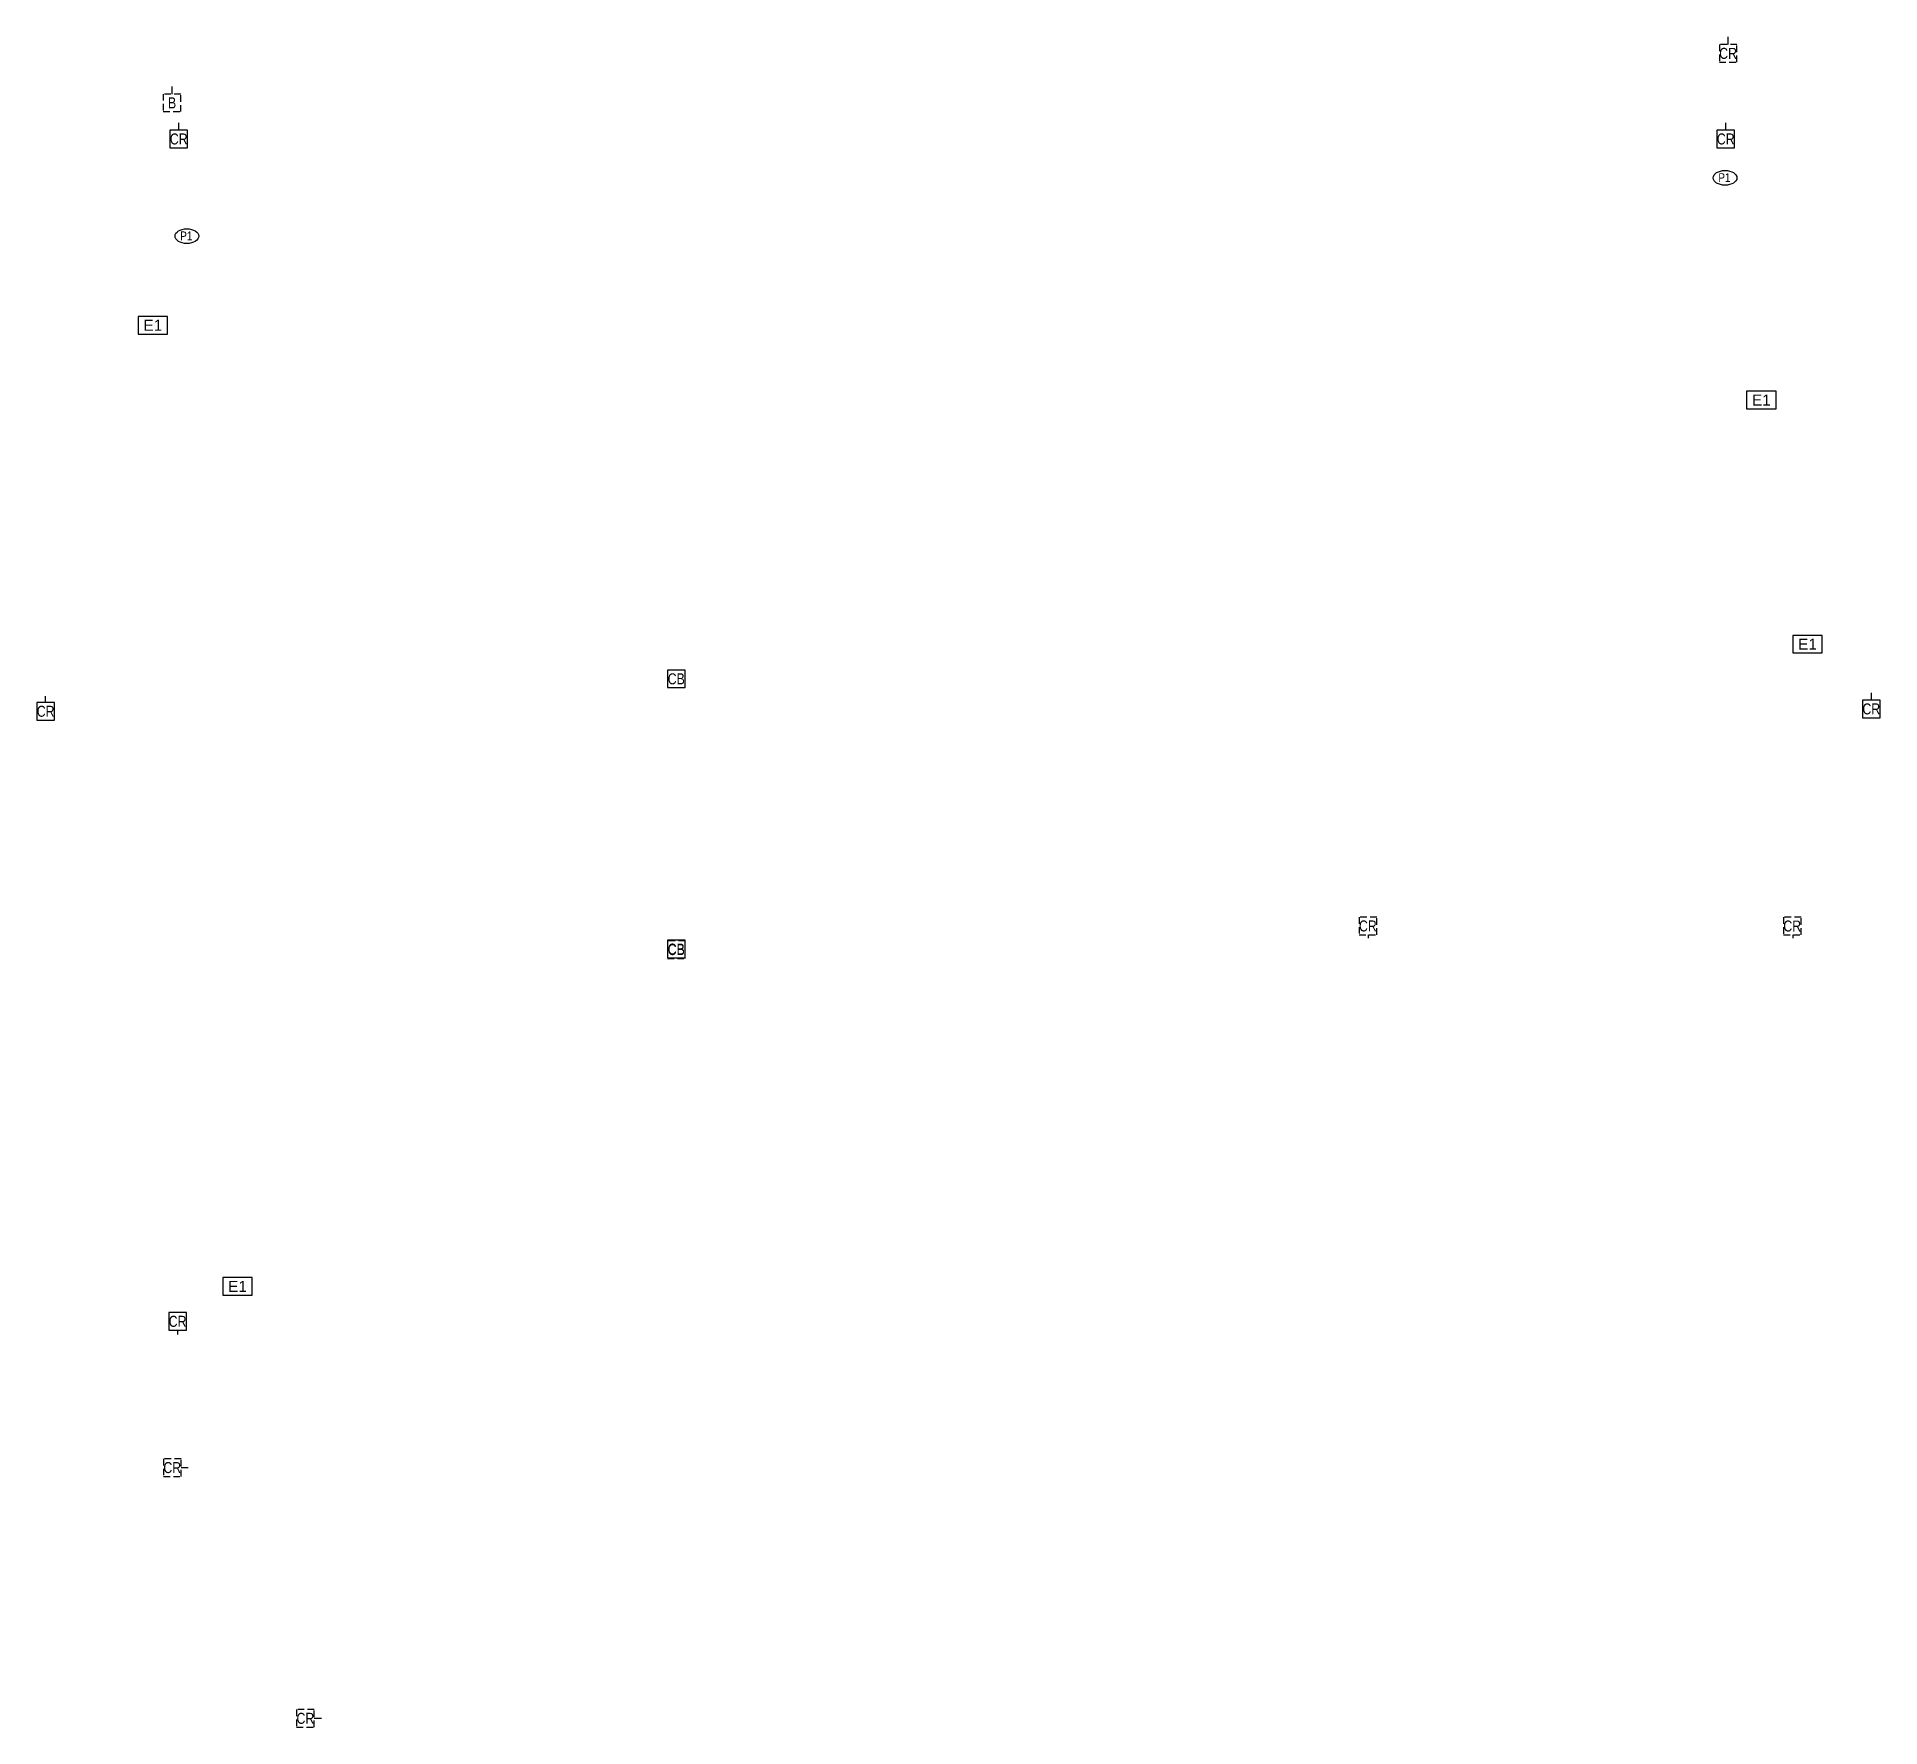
# Model space of a CAD drawing. Header units: inches. Extents: x 503 to 8577, y -31 to 2088.
# Drawn here: x 503 to 1342, y 393 to 1161 of the extents above.
import ezdxf
from ezdxf.enums import TextEntityAlignment as Align

# ---------------------------------------------------------------- set-up
doc = ezdxf.new("R2010")
doc.units = ezdxf.units.IN
doc.header["$LTSCALE"] = 96
doc.header["$MEASUREMENT"] = 0
doc.linetypes.add('HIDDEN4', pattern=[0.09375, 0.0625, -0.03125])
for name, color, linetype in [('A-Anno-PwrS', 7, 'Continuous'), ('A-Powr-Demo', 1, 'HIDDEN4'), ('A-Powr-Exst', 15, 'Continuous'), ('A-Powr-Neww', 4, 'Continuous'), ('Legend 300$0$A-Powr-Neww', 4, 'Continuous')]:
    doc.layers.add(name, color=color, linetype=linetype)
doc.styles.add('OTJ_Title1', font='swiss.ttf')
doc.styles.add('XFINE_0', font='swissl.ttf')
doc.styles.add('XFINE_1', font='swissl.ttf', dxfattribs={"height": 1.25})
doc.styles.add('XFINE_1-8', font='swissl.ttf', dxfattribs={"height": 10})

# ---------------------------------------------------------------- blocks, each defined once
blk = doc.blocks.new('A$C63DA0F89')
at = {"color": 0, "linetype": 'ByBlock', "lineweight": -2}
blk.add_lwpolyline([(8.8, 0), (24.8, 0), (24.8, 16), (8.8, 16)], close=True, dxfattribs=at)
at = {"color": 0, "linetype": 'ByBlock', "lineweight": -2, "style": 'OTJ_Title1', "flags": 8}
blk.add_attdef('CODE', text='', height=8, dxfattribs=at).set_placement((16.8, 8), align=Align.MIDDLE)
blk = doc.blocks.new('multi-note')
at = {"color": 4}
blk.add_lwpolyline([(-1.67, -1), (1.67, -1), (1.67, 1), (-1.67, 1)], close=True, dxfattribs=at)
at = {"color": 0, "style": 'XFINE_0', "width": 0.8}
blk.add_attdef('MULTI-NOTE', text='', height=1, dxfattribs=at).set_placement((0, 0), align=Align.MIDDLE_CENTER)
blk = doc.blocks.new('A$C727C1CD3')
at = {"color": 0, "linetype": 'ByBlock', "lineweight": -2}
blk.add_ellipse((13.7, 6.7), major_axis=(10.8, 0), ratio=0.619048, dxfattribs=at)
at = {"layer": 'Legend 300$0$A-Powr-Neww', "style": 'XFINE_1', "width": 0.8, "flags": 8}
blk.add_attdef('EQUIP', text='', height=8, dxfattribs=at).set_placement((15, 7), align=Align.MIDDLE)

msp = doc.modelspace()

# ---------------------------------------------------------------- linework, layer by layer
at = {"layer": 'A-Powr-Demo'}
for p, q in [((1272.64, 1157.99), (1272.64, 1161.49)), ((565, 1135.49), (565, 1138.99)), ((1109, 753.26), (1109, 751.75)), ((1302, 753.23), (1302, 751.72)), ((569.08, 511), (572.33, 511)), ((629.62, 397), (632.87, 397))]:
    msp.add_line(p, q, dxfattribs=at)
at = {"layer": 'A-Powr-Exst'}
msp.add_line((507.5, 858.87), (507.5, 861.74), dxfattribs=at)
at = {"layer": 'A-Powr-Neww', "color": 4, "linetype": 'Continuous', "lineweight": -3, "transparency": 33554687}
for p, q in [((568.01, 1119.07), (568.01, 1122.37)), ((1271.56, 1119.07), (1271.56, 1122.37)), ((1337.77, 859.94), (1337.77, 863.25)), ((567.61, 571.44), (567.61, 573.5))]:
    msp.add_line(p, q, dxfattribs=at)

# ---------------------------------------------------------------- block references
at = {"layer": 'A-Anno-PwrS'}
ref = msp.add_blockref('A$C727C1CD3', (1264.39, 1094.04), dxfattribs=dict(at, xscale=0.5, yscale=0.5, zscale=0.5))
ref.add_attrib('EQUIP', 'P1', dxfattribs={"layer": 'Legend 300$0$A-Powr-Neww', "height": 4, "style": 'XFINE_1', "width": 0.8, "flags": 8}).set_placement((1270.97, 1097.51), align=Align.MIDDLE)
ref = msp.add_blockref('A$C727C1CD3', (564.89, 1067.54), dxfattribs=dict(at, xscale=0.5, yscale=0.5, zscale=0.5))
ref.add_attrib('EQUIP', 'P1', dxfattribs={"layer": 'Legend 300$0$A-Powr-Neww', "height": 4, "style": 'XFINE_1', "width": 0.8, "flags": 8}).set_placement((571.47, 1071.01), align=Align.MIDDLE)
ref = msp.add_blockref('multi-note', (556.25, 1030.37), dxfattribs=dict(at, xscale=4, yscale=4, zscale=4))
ref.add_attrib('MULTI-NOTE', 'E1', dxfattribs={"layer": '0', "color": 0, "height": 5, "style": 'XFINE_1-8'}).set_placement((556.25, 1030.37), align=Align.MIDDLE_CENTER)
ref = msp.add_blockref('multi-note', (1287.75, 996.37), dxfattribs=dict(at, xscale=4, yscale=4, zscale=4))
ref.add_attrib('MULTI-NOTE', 'E1', dxfattribs={"layer": '0', "color": 0, "height": 5, "style": 'XFINE_1-8'}).set_placement((1287.75, 996.37), align=Align.MIDDLE_CENTER)
ref = msp.add_blockref('multi-note', (1308.75, 885.37), dxfattribs=dict(at, xscale=4, yscale=4, zscale=4))
ref.add_attrib('MULTI-NOTE', 'E1', dxfattribs={"layer": '0', "color": 0, "height": 5, "style": 'XFINE_1-8'}).set_placement((1308.75, 885.37), align=Align.MIDDLE_CENTER)
ref = msp.add_blockref('multi-note', (594.75, 593.37), dxfattribs=dict(at, xscale=4, yscale=4, zscale=4))
ref.add_attrib('MULTI-NOTE', 'E1', dxfattribs={"layer": '0', "color": 0, "height": 5, "style": 'XFINE_1-8'}).set_placement((594.75, 593.37), align=Align.MIDDLE_CENTER)
at = {"layer": 'A-Powr-Demo'}
ref = msp.add_blockref('A$C63DA0F89', (1264.25, 1149.99), dxfattribs=dict(at, xscale=0.5, yscale=0.5, zscale=0.5))
ref.add_attrib('CODE', 'CR', dxfattribs={"layer": '0', "color": 0, "linetype": 'ByBlock', "lineweight": -2, "height": 5, "style": 'OTJ_Title1', "width": 0.8, "flags": 8}).set_placement((1272.64, 1153.99), align=Align.MIDDLE)
ref = msp.add_blockref('A$C63DA0F89', (556.6, 1127.49), dxfattribs=dict(at, xscale=0.5, yscale=0.5, zscale=0.5))
ref.add_attrib('CODE', 'B', dxfattribs={"layer": '0', "color": 0, "linetype": 'ByBlock', "lineweight": -2, "height": 5, "style": 'OTJ_Title1', "width": 0.8, "flags": 8}).set_placement((565, 1131.49), align=Align.MIDDLE)
ref = msp.add_blockref('A$C63DA0F89', (785.88, 865.63), dxfattribs=dict(at, xscale=0.5, yscale=0.5, zscale=0.5))
ref.add_attrib('CODE', 'CB', dxfattribs={"layer": '0', "color": 0, "linetype": 'ByBlock', "lineweight": -2, "height": 5, "style": 'OTJ_Title1', "width": 0.8, "flags": 8}).set_placement((794.28, 869.62), align=Align.MIDDLE)
ref = msp.add_blockref('A$C63DA0F89', (1100.41, 753.26), dxfattribs=dict(at, xscale=0.5, yscale=0.5, zscale=0.5))
ref.add_attrib('CODE', 'CR', dxfattribs={"layer": '0', "color": 0, "linetype": 'ByBlock', "lineweight": -2, "height": 5, "style": 'OTJ_Title1', "width": 0.8, "flags": 8}).set_placement((1108.8, 757.26), align=Align.MIDDLE)
ref = msp.add_blockref('A$C63DA0F89', (1293.41, 753.23), dxfattribs=dict(at, xscale=0.5, yscale=0.5, zscale=0.5))
ref.add_attrib('CODE', 'CR', dxfattribs={"layer": '0', "color": 0, "linetype": 'ByBlock', "lineweight": -2, "height": 5, "style": 'OTJ_Title1', "width": 0.8, "flags": 8}).set_placement((1301.8, 757.23), align=Align.MIDDLE)
ref = msp.add_blockref('A$C63DA0F89', (785.88, 742.5), dxfattribs=dict(at, xscale=0.5, yscale=0.5, zscale=0.5))
ref.add_attrib('CODE', 'CB', dxfattribs={"layer": '0', "color": 0, "linetype": 'ByBlock', "lineweight": -2, "height": 5, "style": 'OTJ_Title1', "width": 0.8, "flags": 8}).set_placement((794.28, 746.5), align=Align.MIDDLE)
ref = msp.add_blockref('A$C63DA0F89', (556.69, 507), dxfattribs=dict(at, xscale=0.5, yscale=0.5, zscale=0.5))
ref.add_attrib('CODE', 'CR', dxfattribs={"layer": '0', "color": 0, "linetype": 'ByBlock', "lineweight": -2, "height": 5, "style": 'OTJ_Title1', "width": 0.8, "flags": 8}).set_placement((565.08, 511), align=Align.MIDDLE)
ref = msp.add_blockref('A$C63DA0F89', (617.23, 393), dxfattribs=dict(at, xscale=0.5, yscale=0.5, zscale=0.5))
ref.add_attrib('CODE', 'CR', dxfattribs={"layer": '0', "color": 0, "linetype": 'ByBlock', "lineweight": -2, "height": 5, "style": 'OTJ_Title1', "width": 0.8, "flags": 8}).set_placement((625.62, 397), align=Align.MIDDLE)
at = {"layer": 'A-Powr-Exst'}
ref = msp.add_blockref('A$C63DA0F89', (499.1, 850.87), dxfattribs=dict(at, xscale=0.5, yscale=0.5, zscale=0.5))
ref.add_attrib('CODE', 'CR', dxfattribs={"layer": '0', "color": 0, "linetype": 'ByBlock', "lineweight": -2, "height": 5, "style": 'OTJ_Title1', "width": 0.8, "flags": 8}).set_placement((507.5, 854.87), align=Align.MIDDLE)
at = {"layer": 'A-Powr-Neww', "color": 4, "linetype": 'Continuous', "lineweight": -3, "transparency": 33554687}
ref = msp.add_blockref('A$C63DA0F89', (559.62, 1111.07), dxfattribs=dict(at, xscale=0.5, yscale=0.5, zscale=0.5))
ref.add_attrib('CODE', 'CR', dxfattribs={"layer": '0', "color": 0, "linetype": 'ByBlock', "lineweight": -2, "height": 5, "style": 'OTJ_Title1', "width": 0.8, "flags": 8}).set_placement((568.01, 1115.07), align=Align.MIDDLE)
ref = msp.add_blockref('A$C63DA0F89', (1263.17, 1111.07), dxfattribs=dict(at, xscale=0.5, yscale=0.5, zscale=0.5))
ref.add_attrib('CODE', 'CR', dxfattribs={"layer": '0', "color": 0, "linetype": 'ByBlock', "lineweight": -2, "height": 5, "style": 'OTJ_Title1', "width": 0.8, "flags": 8}).set_placement((1271.56, 1115.07), align=Align.MIDDLE)
at = {"layer": 'A-Powr-Neww', "color": 4, "linetype": 'Continuous', "lineweight": -3}
ref = msp.add_blockref('A$C63DA0F89', (785.88, 865.63), dxfattribs=dict(at, xscale=0.5, yscale=0.5, zscale=0.5))
ref.add_attrib('CODE', 'CB', dxfattribs={"layer": '0', "color": 0, "linetype": 'ByBlock', "lineweight": -2, "height": 5, "style": 'OTJ_Title1', "width": 0.8, "flags": 8}).set_placement((794.28, 869.62), align=Align.MIDDLE)
at = {"layer": 'A-Powr-Neww', "color": 4, "linetype": 'Continuous', "lineweight": -3, "transparency": 33554687}
ref = msp.add_blockref('A$C63DA0F89', (1329.38, 851.94), dxfattribs=dict(at, xscale=0.5, yscale=0.5, zscale=0.5))
ref.add_attrib('CODE', 'CR', dxfattribs={"layer": '0', "color": 0, "linetype": 'ByBlock', "lineweight": -2, "height": 5, "style": 'OTJ_Title1', "width": 0.8, "flags": 8}).set_placement((1337.77, 855.94), align=Align.MIDDLE)
at = {"layer": 'A-Powr-Neww', "color": 4, "linetype": 'Continuous', "lineweight": -3}
ref = msp.add_blockref('A$C63DA0F89', (785.88, 742.75), dxfattribs=dict(at, xscale=0.5, yscale=0.5, zscale=0.5))
ref.add_attrib('CODE', 'CB', dxfattribs={"layer": '0', "color": 0, "linetype": 'ByBlock', "lineweight": -2, "height": 5, "style": 'OTJ_Title1', "width": 0.8, "flags": 8}).set_placement((794.28, 746.75), align=Align.MIDDLE)
at = {"layer": 'A-Powr-Neww', "color": 4, "linetype": 'Continuous', "lineweight": -3, "transparency": 33554687}
ref = msp.add_blockref('A$C63DA0F89', (559.1, 573.5), dxfattribs=dict(at, xscale=0.5, yscale=0.5, zscale=0.5))
ref.add_attrib('CODE', 'CR', dxfattribs={"layer": '0', "color": 0, "linetype": 'ByBlock', "lineweight": -2, "height": 5, "style": 'OTJ_Title1', "width": 0.8, "flags": 8}).set_placement((567.5, 577.5), align=Align.MIDDLE)

doc.saveas('drawing.dxf')
